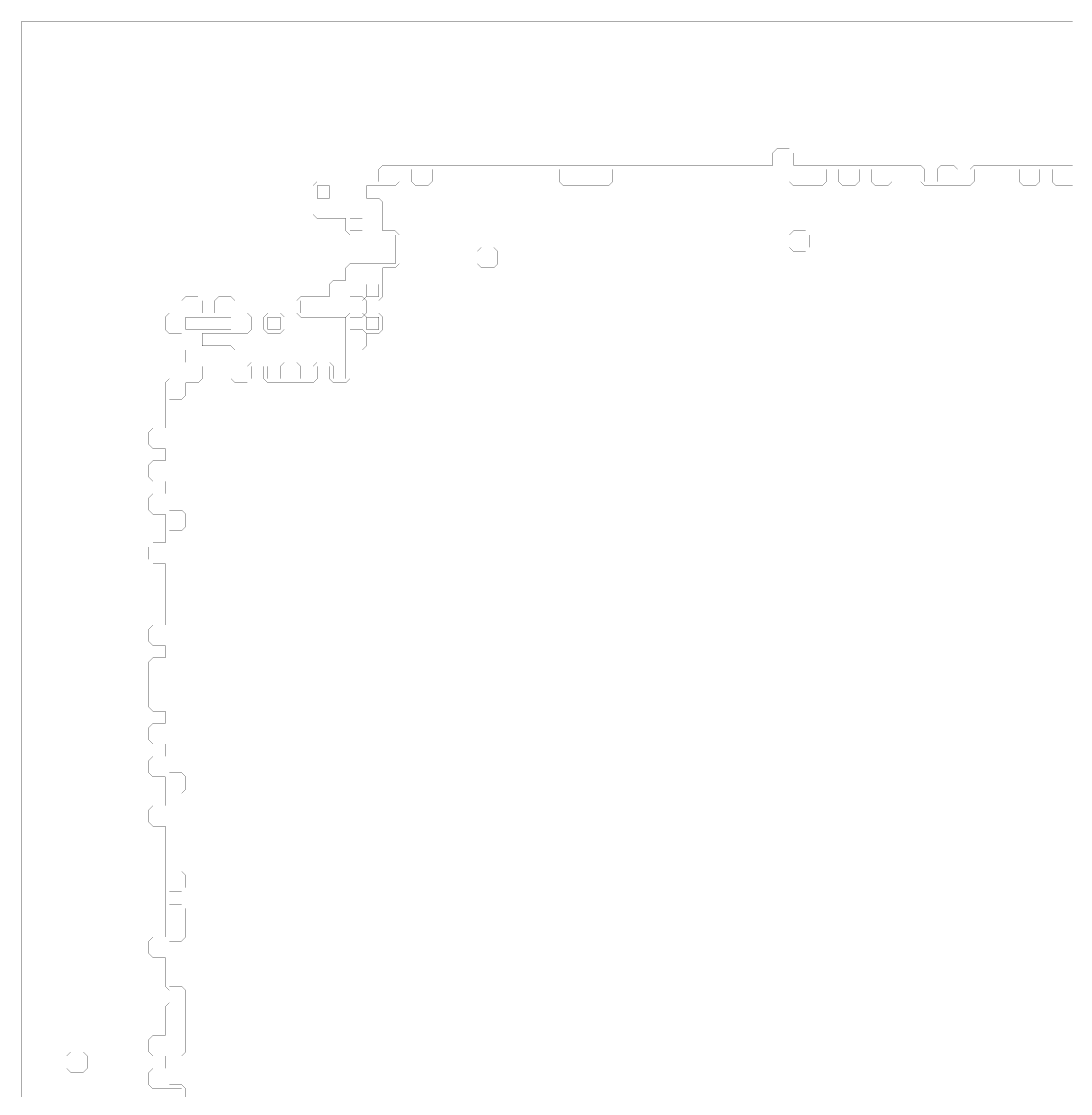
# Model space of a CAD drawing. Header units: metres. Extents: x 0 to 4990, y -4990 to 0.
# Drawn here: x 0 to 2495, y -2550 to 0 of the extents above; entities that cross this region are included whole.
import ezdxf

# ---------------------------------------------------------------- set-up
doc = ezdxf.new("R2010")
doc.units = ezdxf.units.M
doc.layers.add('conductor', color=1, linetype='Continuous')
doc.layers.add('substrate', color=5, linetype='Continuous')

msp = doc.modelspace()

# ---------------------------------------------------------------- linework, layer by layer
at = {"layer": 'conductor', "const_width": 0.5}
msp.add_lwpolyline([(2500, -390.625), (2490.234375, -390.625), (2480.46875, -390.625), (2470.703125, -390.625), (2460.9375, -390.625), (2451.171875, -380.859375), (2451.171875, -371.09375), (2451.171875, -361.328125), (2451.171875, -351.5625), (2441.40625, -351.5625), (2431.640625, -351.5625), (2421.875, -351.5625), (2421.875, -361.328125), (2421.875, -371.09375), (2421.875, -380.859375), (2412.109375, -390.625), (2402.34375, -390.625), (2392.578125, -390.625), (2382.8125, -390.625), (2373.046875, -380.859375), (2373.046875, -371.09375), (2373.046875, -361.328125), (2373.046875, -351.5625), (2363.28125, -351.5625), (2353.515625, -351.5625), (2343.75, -351.5625), (2333.984375, -351.5625), (2324.21875, -351.5625), (2314.453125, -351.5625), (2304.6875, -351.5625), (2294.921875, -351.5625), (2285.15625, -351.5625), (2275.390625, -351.5625), (2265.625, -351.5625), (2265.625, -361.328125), (2265.625, -371.09375), (2265.625, -380.859375), (2255.859375, -390.625), (2246.09375, -390.625), (2236.328125, -390.625), (2226.5625, -390.625), (2216.796875, -390.625), (2207.03125, -390.625), (2197.265625, -390.625), (2187.5, -390.625), (2177.734375, -390.625), (2167.96875, -390.625), (2158.203125, -390.625), (2148.4375, -390.625), (2138.671875, -380.859375), (2138.671875, -371.09375), (2138.671875, -361.328125), (2138.671875, -351.5625), (2128.90625, -351.5625), (2119.140625, -351.5625), (2109.375, -351.5625), (2099.609375, -351.5625), (2089.84375, -351.5625), (2080.078125, -351.5625), (2070.3125, -351.5625), (2070.3125, -361.328125), (2070.3125, -371.09375), (2070.3125, -380.859375), (2060.546875, -390.625), (2050.78125, -390.625), (2041.015625, -390.625), (2031.25, -390.625), (2021.484375, -380.859375), (2021.484375, -371.09375), (2021.484375, -361.328125), (2021.484375, -351.5625), (2011.71875, -351.5625), (2001.953125, -351.5625), (1992.1875, -351.5625), (1992.1875, -361.328125), (1992.1875, -371.09375), (1992.1875, -380.859375), (1982.421875, -390.625), (1972.65625, -390.625), (1962.890625, -390.625), (1953.125, -390.625), (1943.359375, -380.859375), (1943.359375, -371.09375), (1943.359375, -361.328125), (1943.359375, -351.5625), (1933.59375, -351.5625), (1923.828125, -351.5625), (1914.0625, -351.5625), (1914.0625, -361.328125), (1914.0625, -371.09375), (1914.0625, -380.859375), (1904.296875, -390.625), (1894.53125, -390.625), (1884.765625, -390.625), (1875, -390.625), (1865.234375, -390.625), (1855.46875, -390.625), (1845.703125, -390.625), (1835.9375, -390.625), (1826.171875, -380.859375), (1826.171875, -371.09375), (1826.171875, -361.328125), (1826.171875, -351.5625), (1816.40625, -351.5625), (1806.640625, -351.5625), (1796.875, -351.5625), (1787.109375, -351.5625), (1777.34375, -351.5625), (1767.578125, -351.5625), (1757.8125, -351.5625), (1748.046875, -351.5625), (1738.28125, -351.5625), (1728.515625, -351.5625), (1718.75, -351.5625), (1708.984375, -351.5625), (1699.21875, -351.5625), (1689.453125, -351.5625), (1679.6875, -351.5625), (1669.921875, -351.5625), (1660.15625, -351.5625), (1650.390625, -351.5625), (1640.625, -351.5625), (1630.859375, -351.5625), (1621.09375, -351.5625), (1611.328125, -351.5625), (1601.5625, -351.5625), (1591.796875, -351.5625), (1582.03125, -351.5625), (1572.265625, -351.5625), (1562.5, -351.5625), (1552.734375, -351.5625), (1542.96875, -351.5625), (1533.203125, -351.5625), (1523.4375, -351.5625), (1513.671875, -351.5625), (1503.90625, -351.5625), (1494.140625, -351.5625), (1484.375, -351.5625), (1474.609375, -351.5625), (1464.84375, -351.5625), (1455.078125, -351.5625), (1445.3125, -351.5625), (1435.546875, -351.5625), (1425.78125, -351.5625), (1416.015625, -351.5625), (1406.25, -351.5625), (1406.25, -361.328125), (1406.25, -371.09375), (1406.25, -380.859375), (1396.484375, -390.625), (1386.71875, -390.625), (1376.953125, -390.625), (1367.1875, -390.625), (1357.421875, -390.625), (1347.65625, -390.625), (1337.890625, -390.625), (1328.125, -390.625), (1318.359375, -390.625), (1308.59375, -390.625), (1298.828125, -390.625), (1289.0625, -390.625), (1279.296875, -380.859375), (1279.296875, -371.09375), (1279.296875, -361.328125), (1279.296875, -351.5625), (1269.53125, -351.5625), (1259.765625, -351.5625), (1250, -351.5625), (1240.234375, -351.5625), (1230.46875, -351.5625), (1220.703125, -351.5625), (1210.9375, -351.5625), (1201.171875, -351.5625), (1191.40625, -351.5625), (1181.640625, -351.5625), (1171.875, -351.5625), (1162.109375, -351.5625), (1152.34375, -351.5625), (1142.578125, -351.5625), (1132.8125, -351.5625), (1123.046875, -351.5625), (1113.28125, -351.5625), (1103.515625, -351.5625), (1093.75, -351.5625), (1083.984375, -351.5625), (1074.21875, -351.5625), (1064.453125, -351.5625), (1054.6875, -351.5625), (1044.921875, -351.5625), (1035.15625, -351.5625), (1025.390625, -351.5625), (1015.625, -351.5625), (1005.859375, -351.5625), (996.09375, -351.5625), (986.328125, -351.5625), (976.5625, -351.5625), (976.5625, -361.328125), (976.5625, -371.09375), (976.5625, -380.859375), (966.796875, -390.625), (957.03125, -390.625), (947.265625, -390.625), (937.5, -390.625), (927.734375, -380.859375), (927.734375, -371.09375), (927.734375, -361.328125), (927.734375, -351.5625), (917.96875, -351.5625), (908.203125, -351.5625), (898.4375, -351.5625), (898.4375, -361.328125), (898.4375, -371.09375), (898.4375, -380.859375), (888.671875, -390.625), (878.90625, -390.625), (869.140625, -390.625), (859.375, -390.625), (849.609375, -390.625), (839.84375, -390.625), (830.078125, -390.625), (820.3125, -390.625), (820.3125, -400.390625), (820.3125, -410.15625), (820.3125, -419.921875), (830.078125, -419.921875), (839.84375, -419.921875), (849.609375, -419.921875), (859.375, -429.6875), (859.375, -439.453125), (859.375, -449.21875), (859.375, -458.984375), (859.375, -468.75), (859.375, -478.515625), (859.375, -488.28125), (859.375, -498.046875), (869.140625, -498.046875), (878.90625, -498.046875), (888.671875, -498.046875), (898.4375, -507.8125), (898.4375, -517.578125), (898.4375, -527.34375), (898.4375, -537.109375), (898.4375, -546.875), (898.4375, -556.640625), (898.4375, -566.40625), (898.4375, -576.171875), (888.671875, -585.9375), (878.90625, -585.9375), (869.140625, -585.9375), (859.375, -585.9375), (859.375, -595.703125), (859.375, -605.46875), (859.375, -615.234375), (859.375, -625), (859.375, -634.765625), (859.375, -644.53125), (859.375, -654.296875), (849.609375, -664.0625), (839.84375, -664.0625), (830.078125, -664.0625), (820.3125, -664.0625), (810.546875, -654.296875), (810.546875, -644.53125), (810.546875, -634.765625), (810.546875, -625), (800.78125, -625), (791.015625, -625), (781.25, -625), (781.25, -634.765625), (781.25, -644.53125), (781.25, -654.296875), (791.015625, -654.296875), (800.78125, -654.296875), (810.546875, -654.296875), (820.3125, -664.0625), (820.3125, -673.828125), (820.3125, -683.59375), (820.3125, -693.359375), (810.546875, -703.125), (800.78125, -703.125), (791.015625, -703.125), (781.25, -703.125), (781.25, -712.890625), (781.25, -722.65625), (781.25, -732.421875), (791.015625, -732.421875), (800.78125, -732.421875), (810.546875, -732.421875), (820.3125, -742.1875), (820.3125, -751.953125), (820.3125, -761.71875), (820.3125, -771.484375), (810.546875, -781.25), (800.78125, -781.25), (791.015625, -781.25), (781.25, -781.25), (781.25, -791.015625), (781.25, -800.78125), (781.25, -810.546875), (781.25, -820.3125), (781.25, -830.078125), (781.25, -839.84375), (781.25, -849.609375), (771.484375, -859.375), (761.71875, -859.375), (751.953125, -859.375), (742.1875, -859.375), (732.421875, -849.609375), (732.421875, -839.84375), (732.421875, -830.078125), (732.421875, -820.3125), (722.65625, -820.3125), (712.890625, -820.3125), (703.125, -820.3125), (703.125, -830.078125), (703.125, -839.84375), (703.125, -849.609375), (693.359375, -859.375), (683.59375, -859.375), (673.828125, -859.375), (664.0625, -859.375), (654.296875, -859.375), (644.53125, -859.375), (634.765625, -859.375), (625, -859.375), (615.234375, -859.375), (605.46875, -859.375), (595.703125, -859.375), (585.9375, -859.375), (576.171875, -849.609375), (576.171875, -839.84375), (576.171875, -830.078125), (576.171875, -820.3125), (566.40625, -820.3125), (556.640625, -820.3125), (546.875, -820.3125), (546.875, -830.078125), (546.875, -839.84375), (546.875, -849.609375), (537.109375, -859.375), (527.34375, -859.375), (517.578125, -859.375), (507.8125, -859.375), (498.046875, -849.609375), (498.046875, -839.84375), (498.046875, -830.078125), (498.046875, -820.3125), (498.046875, -810.546875), (498.046875, -800.78125), (498.046875, -791.015625), (498.046875, -781.25), (488.28125, -781.25), (478.515625, -781.25), (468.75, -781.25), (458.984375, -781.25), (449.21875, -781.25), (439.453125, -781.25), (429.6875, -781.25), (419.921875, -781.25), (410.15625, -781.25), (400.390625, -781.25), (390.625, -781.25), (390.625, -791.015625), (390.625, -800.78125), (390.625, -810.546875), (400.390625, -810.546875), (410.15625, -810.546875), (419.921875, -810.546875), (429.6875, -820.3125), (429.6875, -830.078125), (429.6875, -839.84375), (429.6875, -849.609375), (419.921875, -859.375), (410.15625, -859.375), (400.390625, -859.375), (390.625, -859.375), (390.625, -869.140625), (390.625, -878.90625), (390.625, -888.671875), (380.859375, -898.4375), (371.09375, -898.4375), (361.328125, -898.4375), (351.5625, -898.4375), (351.5625, -908.203125), (351.5625, -917.96875), (351.5625, -927.734375), (351.5625, -937.5), (351.5625, -947.265625), (351.5625, -957.03125), (351.5625, -966.796875), (351.5625, -976.5625), (351.5625, -986.328125), (351.5625, -996.09375), (351.5625, -1005.859375), (351.5625, -1015.625), (351.5625, -1025.390625), (351.5625, -1035.15625), (351.5625, -1044.921875), (351.5625, -1054.6875), (351.5625, -1064.453125), (351.5625, -1074.21875), (351.5625, -1083.984375), (351.5625, -1093.75), (351.5625, -1103.515625), (351.5625, -1113.28125), (351.5625, -1123.046875), (351.5625, -1132.8125), (351.5625, -1142.578125), (351.5625, -1152.34375), (351.5625, -1162.109375), (361.328125, -1162.109375), (371.09375, -1162.109375), (380.859375, -1162.109375), (390.625, -1171.875), (390.625, -1181.640625), (390.625, -1191.40625), (390.625, -1201.171875), (380.859375, -1210.9375), (371.09375, -1210.9375), (361.328125, -1210.9375), (351.5625, -1210.9375), (351.5625, -1220.703125), (351.5625, -1230.46875), (351.5625, -1240.234375), (351.5625, -1250), (351.5625, -1259.765625), (351.5625, -1269.53125), (351.5625, -1279.296875), (351.5625, -1289.0625), (351.5625, -1298.828125), (351.5625, -1308.59375), (351.5625, -1318.359375), (351.5625, -1328.125), (351.5625, -1337.890625), (351.5625, -1347.65625), (351.5625, -1357.421875), (351.5625, -1367.1875), (351.5625, -1376.953125), (351.5625, -1386.71875), (351.5625, -1396.484375), (351.5625, -1406.25), (351.5625, -1416.015625), (351.5625, -1425.78125), (351.5625, -1435.546875), (351.5625, -1445.3125), (351.5625, -1455.078125), (351.5625, -1464.84375), (351.5625, -1474.609375), (351.5625, -1484.375), (351.5625, -1494.140625), (351.5625, -1503.90625), (351.5625, -1513.671875), (351.5625, -1523.4375), (351.5625, -1533.203125), (351.5625, -1542.96875), (351.5625, -1552.734375), (351.5625, -1562.5), (351.5625, -1572.265625), (351.5625, -1582.03125), (351.5625, -1591.796875), (351.5625, -1601.5625), (351.5625, -1611.328125), (351.5625, -1621.09375), (351.5625, -1630.859375), (351.5625, -1640.625), (351.5625, -1650.390625), (351.5625, -1660.15625), (351.5625, -1669.921875), (351.5625, -1679.6875), (351.5625, -1689.453125), (351.5625, -1699.21875), (351.5625, -1708.984375), (351.5625, -1718.75), (351.5625, -1728.515625), (351.5625, -1738.28125), (351.5625, -1748.046875), (351.5625, -1757.8125), (351.5625, -1767.578125), (351.5625, -1777.34375), (351.5625, -1787.109375), (361.328125, -1787.109375), (371.09375, -1787.109375), (380.859375, -1787.109375), (390.625, -1796.875), (390.625, -1806.640625), (390.625, -1816.40625), (390.625, -1826.171875), (380.859375, -1835.9375), (371.09375, -1835.9375), (361.328125, -1835.9375), (351.5625, -1835.9375), (351.5625, -1845.703125), (351.5625, -1855.46875), (351.5625, -1865.234375), (351.5625, -1875), (351.5625, -1884.765625), (351.5625, -1894.53125), (351.5625, -1904.296875), (351.5625, -1914.0625), (351.5625, -1923.828125), (351.5625, -1933.59375), (351.5625, -1943.359375), (351.5625, -1953.125), (351.5625, -1962.890625), (351.5625, -1972.65625), (351.5625, -1982.421875), (351.5625, -1992.1875), (351.5625, -2001.953125), (351.5625, -2011.71875), (351.5625, -2021.484375), (361.328125, -2021.484375), (371.09375, -2021.484375), (380.859375, -2021.484375), (390.625, -2031.25), (390.625, -2041.015625), (390.625, -2050.78125), (390.625, -2060.546875), (380.859375, -2070.3125), (371.09375, -2070.3125), (361.328125, -2070.3125), (351.5625, -2070.3125), (351.5625, -2080.078125), (351.5625, -2089.84375), (351.5625, -2099.609375), (361.328125, -2099.609375), (371.09375, -2099.609375), (380.859375, -2099.609375), (390.625, -2109.375), (390.625, -2119.140625), (390.625, -2128.90625), (390.625, -2138.671875), (390.625, -2148.4375), (390.625, -2158.203125), (390.625, -2167.96875), (390.625, -2177.734375), (380.859375, -2187.5), (371.09375, -2187.5), (361.328125, -2187.5), (351.5625, -2187.5), (351.5625, -2197.265625), (351.5625, -2207.03125), (351.5625, -2216.796875), (351.5625, -2226.5625), (351.5625, -2236.328125), (351.5625, -2246.09375), (351.5625, -2255.859375), (351.5625, -2265.625), (351.5625, -2275.390625), (351.5625, -2285.15625), (351.5625, -2294.921875), (361.328125, -2294.921875), (371.09375, -2294.921875), (380.859375, -2294.921875), (390.625, -2304.6875), (390.625, -2314.453125), (390.625, -2324.21875), (390.625, -2333.984375), (390.625, -2343.75), (390.625, -2353.515625), (390.625, -2363.28125), (390.625, -2373.046875), (390.625, -2382.8125), (390.625, -2392.578125), (390.625, -2402.34375), (390.625, -2412.109375), (390.625, -2421.875), (390.625, -2431.640625), (390.625, -2441.40625), (390.625, -2451.171875), (380.859375, -2460.9375), (371.09375, -2460.9375), (361.328125, -2460.9375), (351.5625, -2460.9375), (351.5625, -2470.703125), (351.5625, -2480.46875), (351.5625, -2490.234375), (351.5625, -2500), (351.5625, -2509.765625), (351.5625, -2519.53125), (351.5625, -2529.296875), (361.328125, -2529.296875), (371.09375, -2529.296875), (380.859375, -2529.296875), (390.625, -2539.0625), (390.625, -2548.828125), (390.625, -2558.59375)], dxfattribs=at)
for points in [[(703.125, -390.625), (703.125, -400.390625), (703.125, -410.15625), (703.125, -419.921875), (712.890625, -419.921875), (722.65625, -419.921875), (732.421875, -419.921875), (732.421875, -410.15625), (732.421875, -400.390625), (732.421875, -390.625), (722.65625, -390.625), (712.890625, -390.625)], [(781.25, -468.75), (781.25, -478.515625), (781.25, -488.28125), (781.25, -498.046875), (791.015625, -498.046875), (800.78125, -498.046875), (810.546875, -498.046875), (810.546875, -488.28125), (810.546875, -478.515625), (810.546875, -468.75), (800.78125, -468.75), (791.015625, -468.75)], [(1826.171875, -507.8125), (1835.9375, -498.046875), (1845.703125, -498.046875), (1855.46875, -498.046875), (1865.234375, -498.046875), (1875, -507.8125), (1875, -517.578125), (1875, -527.34375), (1875, -537.109375), (1865.234375, -546.875), (1855.46875, -546.875), (1845.703125, -546.875), (1835.9375, -546.875), (1826.171875, -537.109375), (1826.171875, -527.34375), (1826.171875, -517.578125)], [(1083.984375, -546.875), (1093.75, -537.109375), (1103.515625, -537.109375), (1113.28125, -537.109375), (1123.046875, -537.109375), (1132.8125, -546.875), (1132.8125, -556.640625), (1132.8125, -566.40625), (1132.8125, -576.171875), (1123.046875, -585.9375), (1113.28125, -585.9375), (1103.515625, -585.9375), (1093.75, -585.9375), (1083.984375, -576.171875), (1083.984375, -566.40625), (1083.984375, -556.640625)], [(664.0625, -664.0625), (664.0625, -673.828125), (664.0625, -683.59375), (664.0625, -693.359375), (673.828125, -693.359375), (683.59375, -693.359375), (693.359375, -693.359375), (693.359375, -683.59375), (693.359375, -673.828125), (693.359375, -664.0625), (683.59375, -664.0625), (673.828125, -664.0625)], [(390.625, -703.125), (390.625, -712.890625), (390.625, -722.65625), (390.625, -732.421875), (400.390625, -732.421875), (410.15625, -732.421875), (419.921875, -732.421875), (429.6875, -732.421875), (439.453125, -732.421875), (449.21875, -732.421875), (458.984375, -732.421875), (468.75, -732.421875), (478.515625, -732.421875), (488.28125, -732.421875), (498.046875, -732.421875), (498.046875, -722.65625), (498.046875, -712.890625), (498.046875, -703.125), (488.28125, -703.125), (478.515625, -703.125), (468.75, -703.125), (458.984375, -703.125), (449.21875, -703.125), (439.453125, -703.125), (429.6875, -703.125), (419.921875, -703.125), (410.15625, -703.125), (400.390625, -703.125)], [(585.9375, -703.125), (585.9375, -712.890625), (585.9375, -722.65625), (585.9375, -732.421875), (595.703125, -732.421875), (605.46875, -732.421875), (615.234375, -732.421875), (615.234375, -722.65625), (615.234375, -712.890625), (615.234375, -703.125), (605.46875, -703.125), (595.703125, -703.125)], [(810.546875, -703.125), (820.3125, -693.359375), (830.078125, -693.359375), (839.84375, -693.359375), (849.609375, -693.359375), (859.375, -703.125), (859.375, -712.890625), (859.375, -722.65625), (859.375, -732.421875), (849.609375, -742.1875), (839.84375, -742.1875), (830.078125, -742.1875), (820.3125, -742.1875), (810.546875, -732.421875), (810.546875, -722.65625), (810.546875, -712.890625)]]:
    msp.add_lwpolyline(points, close=True, dxfattribs=at)
at = {"layer": 'substrate', "const_width": 0.5}
for points in [[(2500, 0), (2490.234375, 0), (2480.46875, 0), (2470.703125, 0), (2460.9375, 0), (2451.171875, 0), (2441.40625, 0), (2431.640625, 0), (2421.875, 0), (2412.109375, 0), (2402.34375, 0), (2392.578125, 0), (2382.8125, 0), (2373.046875, 0), (2363.28125, 0), (2353.515625, 0), (2343.75, 0), (2333.984375, 0), (2324.21875, 0), (2314.453125, 0), (2304.6875, 0), (2294.921875, 0), (2285.15625, 0), (2275.390625, 0), (2265.625, 0), (2255.859375, 0), (2246.09375, 0), (2236.328125, 0), (2226.5625, 0), (2216.796875, 0), (2207.03125, 0), (2197.265625, 0), (2187.5, 0), (2177.734375, 0), (2167.96875, 0), (2158.203125, 0), (2148.4375, 0), (2138.671875, 0), (2128.90625, 0), (2119.140625, 0), (2109.375, 0), (2099.609375, 0), (2089.84375, 0), (2080.078125, 0), (2070.3125, 0), (2060.546875, 0), (2050.78125, 0), (2041.015625, 0), (2031.25, 0), (2021.484375, 0), (2011.71875, 0), (2001.953125, 0), (1992.1875, 0), (1982.421875, 0), (1972.65625, 0), (1962.890625, 0), (1953.125, 0), (1943.359375, 0), (1933.59375, 0), (1923.828125, 0), (1914.0625, 0), (1904.296875, 0), (1894.53125, 0), (1884.765625, 0), (1875, 0), (1865.234375, 0), (1855.46875, 0), (1845.703125, 0), (1835.9375, 0), (1826.171875, 0), (1816.40625, 0), (1806.640625, 0), (1796.875, 0), (1787.109375, 0), (1777.34375, 0), (1767.578125, 0), (1757.8125, 0), (1748.046875, 0), (1738.28125, 0), (1728.515625, 0), (1718.75, 0), (1708.984375, 0), (1699.21875, 0), (1689.453125, 0), (1679.6875, 0), (1669.921875, 0), (1660.15625, 0), (1650.390625, 0), (1640.625, 0), (1630.859375, 0), (1621.09375, 0), (1611.328125, 0), (1601.5625, 0), (1591.796875, 0), (1582.03125, 0), (1572.265625, 0), (1562.5, 0), (1552.734375, 0), (1542.96875, 0), (1533.203125, 0), (1523.4375, 0), (1513.671875, 0), (1503.90625, 0), (1494.140625, 0), (1484.375, 0), (1474.609375, 0), (1464.84375, 0), (1455.078125, 0), (1445.3125, 0), (1435.546875, 0), (1425.78125, 0), (1416.015625, 0), (1406.25, 0), (1396.484375, 0), (1386.71875, 0), (1376.953125, 0), (1367.1875, 0), (1357.421875, 0), (1347.65625, 0), (1337.890625, 0), (1328.125, 0), (1318.359375, 0), (1308.59375, 0), (1298.828125, 0), (1289.0625, 0), (1279.296875, 0), (1269.53125, 0), (1259.765625, 0), (1250, 0), (1240.234375, 0), (1230.46875, 0), (1220.703125, 0), (1210.9375, 0), (1201.171875, 0), (1191.40625, 0), (1181.640625, 0), (1171.875, 0), (1162.109375, 0), (1152.34375, 0), (1142.578125, 0), (1132.8125, 0), (1123.046875, 0), (1113.28125, 0), (1103.515625, 0), (1093.75, 0), (1083.984375, 0), (1074.21875, 0), (1064.453125, 0), (1054.6875, 0), (1044.921875, 0), (1035.15625, 0), (1025.390625, 0), (1015.625, 0), (1005.859375, 0), (996.09375, 0), (986.328125, 0), (976.5625, 0), (966.796875, 0), (957.03125, 0), (947.265625, 0), (937.5, 0), (927.734375, 0), (917.96875, 0), (908.203125, 0), (898.4375, 0), (888.671875, 0), (878.90625, 0), (869.140625, 0), (859.375, 0), (849.609375, 0), (839.84375, 0), (830.078125, 0), (820.3125, 0), (810.546875, 0), (800.78125, 0), (791.015625, 0), (781.25, 0), (771.484375, 0), (761.71875, 0), (751.953125, 0), (742.1875, 0), (732.421875, 0), (722.65625, 0), (712.890625, 0), (703.125, 0), (693.359375, 0), (683.59375, 0), (673.828125, 0), (664.0625, 0), (654.296875, 0), (644.53125, 0), (634.765625, 0), (625, 0), (615.234375, 0), (605.46875, 0), (595.703125, 0), (585.9375, 0), (576.171875, 0), (566.40625, 0), (556.640625, 0), (546.875, 0), (537.109375, 0), (527.34375, 0), (517.578125, 0), (507.8125, 0), (498.046875, 0), (488.28125, 0), (478.515625, 0), (468.75, 0), (458.984375, 0), (449.21875, 0), (439.453125, 0), (429.6875, 0), (419.921875, 0), (410.15625, 0), (400.390625, 0), (390.625, 0), (380.859375, 0), (371.09375, 0), (361.328125, 0), (351.5625, 0), (341.796875, 0), (332.03125, 0), (322.265625, 0), (312.5, 0), (302.734375, 0), (292.96875, 0), (283.203125, 0), (273.4375, 0), (263.671875, 0), (253.90625, 0), (244.140625, 0), (234.375, 0), (224.609375, 0), (214.84375, 0), (205.078125, 0), (195.3125, 0), (185.546875, 0), (175.78125, 0), (166.015625, 0), (156.25, 0), (146.484375, 0), (136.71875, 0), (126.953125, 0), (117.1875, 0), (107.421875, 0), (97.65625, 0), (87.890625, 0), (78.125, 0), (68.359375, 0), (58.59375, 0), (48.828125, 0), (39.0625, 0), (29.296875, 0), (19.53125, 0), (9.765625, 0), (0, 0), (0, -9.765625), (0, -19.53125), (0, -29.296875), (0, -39.0625), (0, -48.828125), (0, -58.59375), (0, -68.359375), (0, -78.125), (0, -87.890625), (0, -97.65625), (0, -107.421875), (0, -117.1875), (0, -126.953125), (0, -136.71875), (0, -146.484375), (0, -156.25), (0, -166.015625), (0, -175.78125), (0, -185.546875), (0, -195.3125), (0, -205.078125), (0, -214.84375), (0, -224.609375), (0, -234.375), (0, -244.140625), (0, -253.90625), (0, -263.671875), (0, -273.4375), (0, -283.203125), (0, -292.96875), (0, -302.734375), (0, -312.5), (0, -322.265625), (0, -332.03125), (0, -341.796875), (0, -351.5625), (0, -361.328125), (0, -371.09375), (0, -380.859375), (0, -390.625), (0, -400.390625), (0, -410.15625), (0, -419.921875), (0, -429.6875), (0, -439.453125), (0, -449.21875), (0, -458.984375), (0, -468.75), (0, -478.515625), (0, -488.28125), (0, -498.046875), (0, -507.8125), (0, -517.578125), (0, -527.34375), (0, -537.109375), (0, -546.875), (0, -556.640625), (0, -566.40625), (0, -576.171875), (0, -585.9375), (0, -595.703125), (0, -605.46875), (0, -615.234375), (0, -625), (0, -634.765625), (0, -644.53125), (0, -654.296875), (0, -664.0625), (0, -673.828125), (0, -683.59375), (0, -693.359375), (0, -703.125), (0, -712.890625), (0, -722.65625), (0, -732.421875), (0, -742.1875), (0, -751.953125), (0, -761.71875), (0, -771.484375), (0, -781.25), (0, -791.015625), (0, -800.78125), (0, -810.546875), (0, -820.3125), (0, -830.078125), (0, -839.84375), (0, -849.609375), (0, -859.375), (0, -869.140625), (0, -878.90625), (0, -888.671875), (0, -898.4375), (0, -908.203125), (0, -917.96875), (0, -927.734375), (0, -937.5), (0, -947.265625), (0, -957.03125), (0, -966.796875), (0, -976.5625), (0, -986.328125), (0, -996.09375), (0, -1005.859375), (0, -1015.625), (0, -1025.390625), (0, -1035.15625), (0, -1044.921875), (0, -1054.6875), (0, -1064.453125), (0, -1074.21875), (0, -1083.984375), (0, -1093.75), (0, -1103.515625), (0, -1113.28125), (0, -1123.046875), (0, -1132.8125), (0, -1142.578125), (0, -1152.34375), (0, -1162.109375), (0, -1171.875), (0, -1181.640625), (0, -1191.40625), (0, -1201.171875), (0, -1210.9375), (0, -1220.703125), (0, -1230.46875), (0, -1240.234375), (0, -1250), (0, -1259.765625), (0, -1269.53125), (0, -1279.296875), (0, -1289.0625), (0, -1298.828125), (0, -1308.59375), (0, -1318.359375), (0, -1328.125), (0, -1337.890625), (0, -1347.65625), (0, -1357.421875), (0, -1367.1875), (0, -1376.953125), (0, -1386.71875), (0, -1396.484375), (0, -1406.25), (0, -1416.015625), (0, -1425.78125), (0, -1435.546875), (0, -1445.3125), (0, -1455.078125), (0, -1464.84375), (0, -1474.609375), (0, -1484.375), (0, -1494.140625), (0, -1503.90625), (0, -1513.671875), (0, -1523.4375), (0, -1533.203125), (0, -1542.96875), (0, -1552.734375), (0, -1562.5), (0, -1572.265625), (0, -1582.03125), (0, -1591.796875), (0, -1601.5625), (0, -1611.328125), (0, -1621.09375), (0, -1630.859375), (0, -1640.625), (0, -1650.390625), (0, -1660.15625), (0, -1669.921875), (0, -1679.6875), (0, -1689.453125), (0, -1699.21875), (0, -1708.984375), (0, -1718.75), (0, -1728.515625), (0, -1738.28125), (0, -1748.046875), (0, -1757.8125), (0, -1767.578125), (0, -1777.34375), (0, -1787.109375), (0, -1796.875), (0, -1806.640625), (0, -1816.40625), (0, -1826.171875), (0, -1835.9375), (0, -1845.703125), (0, -1855.46875), (0, -1865.234375), (0, -1875), (0, -1884.765625), (0, -1894.53125), (0, -1904.296875), (0, -1914.0625), (0, -1923.828125), (0, -1933.59375), (0, -1943.359375), (0, -1953.125), (0, -1962.890625), (0, -1972.65625), (0, -1982.421875), (0, -1992.1875), (0, -2001.953125), (0, -2011.71875), (0, -2021.484375), (0, -2031.25), (0, -2041.015625), (0, -2050.78125), (0, -2060.546875), (0, -2070.3125), (0, -2080.078125), (0, -2089.84375), (0, -2099.609375), (0, -2109.375), (0, -2119.140625), (0, -2128.90625), (0, -2138.671875), (0, -2148.4375), (0, -2158.203125), (0, -2167.96875), (0, -2177.734375), (0, -2187.5), (0, -2197.265625), (0, -2207.03125), (0, -2216.796875), (0, -2226.5625), (0, -2236.328125), (0, -2246.09375), (0, -2255.859375), (0, -2265.625), (0, -2275.390625), (0, -2285.15625), (0, -2294.921875), (0, -2304.6875), (0, -2314.453125), (0, -2324.21875), (0, -2333.984375), (0, -2343.75), (0, -2353.515625), (0, -2363.28125), (0, -2373.046875), (0, -2382.8125), (0, -2392.578125), (0, -2402.34375), (0, -2412.109375), (0, -2421.875), (0, -2431.640625), (0, -2441.40625), (0, -2451.171875), (0, -2460.9375), (0, -2470.703125), (0, -2480.46875), (0, -2490.234375), (0, -2500), (0, -2509.765625), (0, -2519.53125), (0, -2529.296875), (0, -2539.0625), (0, -2548.828125), (0, -2558.59375)], [(380.859375, -2558.59375), (380.859375, -2548.828125), (380.859375, -2539.0625), (371.09375, -2539.0625), (361.328125, -2539.0625), (351.5625, -2539.0625), (341.796875, -2539.0625), (332.03125, -2539.0625), (322.265625, -2539.0625), (312.5, -2539.0625), (302.734375, -2529.296875), (302.734375, -2519.53125), (302.734375, -2509.765625), (302.734375, -2500), (312.5, -2490.234375), (322.265625, -2490.234375), (332.03125, -2490.234375), (341.796875, -2490.234375), (341.796875, -2480.46875), (341.796875, -2470.703125), (341.796875, -2460.9375), (332.03125, -2460.9375), (322.265625, -2460.9375), (312.5, -2460.9375), (302.734375, -2451.171875), (302.734375, -2441.40625), (302.734375, -2431.640625), (302.734375, -2421.875), (312.5, -2412.109375), (322.265625, -2412.109375), (332.03125, -2412.109375), (341.796875, -2412.109375), (341.796875, -2402.34375), (341.796875, -2392.578125), (341.796875, -2382.8125), (341.796875, -2373.046875), (341.796875, -2363.28125), (341.796875, -2353.515625), (341.796875, -2343.75), (351.5625, -2333.984375), (361.328125, -2333.984375), (371.09375, -2333.984375), (380.859375, -2333.984375), (380.859375, -2324.21875), (380.859375, -2314.453125), (380.859375, -2304.6875), (371.09375, -2304.6875), (361.328125, -2304.6875), (351.5625, -2304.6875), (341.796875, -2294.921875), (341.796875, -2285.15625), (341.796875, -2275.390625), (341.796875, -2265.625), (341.796875, -2255.859375), (341.796875, -2246.09375), (341.796875, -2236.328125), (341.796875, -2226.5625), (332.03125, -2226.5625), (322.265625, -2226.5625), (312.5, -2226.5625), (302.734375, -2216.796875), (302.734375, -2207.03125), (302.734375, -2197.265625), (302.734375, -2187.5), (312.5, -2177.734375), (322.265625, -2177.734375), (332.03125, -2177.734375), (341.796875, -2177.734375), (341.796875, -2167.96875), (341.796875, -2158.203125), (341.796875, -2148.4375), (341.796875, -2138.671875), (341.796875, -2128.90625), (341.796875, -2119.140625), (341.796875, -2109.375), (341.796875, -2099.609375), (341.796875, -2089.84375), (341.796875, -2080.078125), (341.796875, -2070.3125), (341.796875, -2060.546875), (341.796875, -2050.78125), (341.796875, -2041.015625), (341.796875, -2031.25), (341.796875, -2021.484375), (341.796875, -2011.71875), (341.796875, -2001.953125), (341.796875, -1992.1875), (341.796875, -1982.421875), (341.796875, -1972.65625), (341.796875, -1962.890625), (341.796875, -1953.125), (341.796875, -1943.359375), (341.796875, -1933.59375), (341.796875, -1923.828125), (341.796875, -1914.0625), (332.03125, -1914.0625), (322.265625, -1914.0625), (312.5, -1914.0625), (302.734375, -1904.296875), (302.734375, -1894.53125), (302.734375, -1884.765625), (302.734375, -1875), (312.5, -1865.234375), (322.265625, -1865.234375), (332.03125, -1865.234375), (341.796875, -1865.234375), (341.796875, -1855.46875), (341.796875, -1845.703125), (341.796875, -1835.9375), (341.796875, -1826.171875), (341.796875, -1816.40625), (341.796875, -1806.640625), (341.796875, -1796.875), (332.03125, -1796.875), (322.265625, -1796.875), (312.5, -1796.875), (302.734375, -1787.109375), (302.734375, -1777.34375), (302.734375, -1767.578125), (302.734375, -1757.8125), (312.5, -1748.046875), (322.265625, -1748.046875), (332.03125, -1748.046875), (341.796875, -1748.046875), (341.796875, -1738.28125), (341.796875, -1728.515625), (341.796875, -1718.75), (332.03125, -1718.75), (322.265625, -1718.75), (312.5, -1718.75), (302.734375, -1708.984375), (302.734375, -1699.21875), (302.734375, -1689.453125), (302.734375, -1679.6875), (312.5, -1669.921875), (322.265625, -1669.921875), (332.03125, -1669.921875), (341.796875, -1669.921875), (341.796875, -1660.15625), (341.796875, -1650.390625), (341.796875, -1640.625), (332.03125, -1640.625), (322.265625, -1640.625), (312.5, -1640.625), (302.734375, -1630.859375), (302.734375, -1621.09375), (302.734375, -1611.328125), (302.734375, -1601.5625), (302.734375, -1591.796875), (302.734375, -1582.03125), (302.734375, -1572.265625), (302.734375, -1562.5), (302.734375, -1552.734375), (302.734375, -1542.96875), (302.734375, -1533.203125), (302.734375, -1523.4375), (312.5, -1513.671875), (322.265625, -1513.671875), (332.03125, -1513.671875), (341.796875, -1513.671875), (341.796875, -1503.90625), (341.796875, -1494.140625), (341.796875, -1484.375), (332.03125, -1484.375), (322.265625, -1484.375), (312.5, -1484.375), (302.734375, -1474.609375), (302.734375, -1464.84375), (302.734375, -1455.078125), (302.734375, -1445.3125), (312.5, -1435.546875), (322.265625, -1435.546875), (332.03125, -1435.546875), (341.796875, -1435.546875), (341.796875, -1425.78125), (341.796875, -1416.015625), (341.796875, -1406.25), (341.796875, -1396.484375), (341.796875, -1386.71875), (341.796875, -1376.953125), (341.796875, -1367.1875), (341.796875, -1357.421875), (341.796875, -1347.65625), (341.796875, -1337.890625), (341.796875, -1328.125), (341.796875, -1318.359375), (341.796875, -1308.59375), (341.796875, -1298.828125), (341.796875, -1289.0625), (332.03125, -1289.0625), (322.265625, -1289.0625), (312.5, -1289.0625), (302.734375, -1279.296875), (302.734375, -1269.53125), (302.734375, -1259.765625), (302.734375, -1250), (312.5, -1240.234375), (322.265625, -1240.234375), (332.03125, -1240.234375), (341.796875, -1240.234375), (341.796875, -1230.46875), (341.796875, -1220.703125), (341.796875, -1210.9375), (341.796875, -1201.171875), (341.796875, -1191.40625), (341.796875, -1181.640625), (341.796875, -1171.875), (332.03125, -1171.875), (322.265625, -1171.875), (312.5, -1171.875), (302.734375, -1162.109375), (302.734375, -1152.34375), (302.734375, -1142.578125), (302.734375, -1132.8125), (312.5, -1123.046875), (322.265625, -1123.046875), (332.03125, -1123.046875), (341.796875, -1123.046875), (341.796875, -1113.28125), (341.796875, -1103.515625), (341.796875, -1093.75), (332.03125, -1093.75), (322.265625, -1093.75), (312.5, -1093.75), (302.734375, -1083.984375), (302.734375, -1074.21875), (302.734375, -1064.453125), (302.734375, -1054.6875), (312.5, -1044.921875), (322.265625, -1044.921875), (332.03125, -1044.921875), (341.796875, -1044.921875), (341.796875, -1035.15625), (341.796875, -1025.390625), (341.796875, -1015.625), (332.03125, -1015.625), (322.265625, -1015.625), (312.5, -1015.625), (302.734375, -1005.859375), (302.734375, -996.09375), (302.734375, -986.328125), (302.734375, -976.5625), (312.5, -966.796875), (322.265625, -966.796875), (332.03125, -966.796875), (341.796875, -966.796875), (341.796875, -957.03125), (341.796875, -947.265625), (341.796875, -937.5), (341.796875, -927.734375), (341.796875, -917.96875), (341.796875, -908.203125), (341.796875, -898.4375), (341.796875, -888.671875), (341.796875, -878.90625), (341.796875, -869.140625), (341.796875, -859.375), (351.5625, -849.609375), (361.328125, -849.609375), (371.09375, -849.609375), (380.859375, -849.609375), (380.859375, -839.84375), (380.859375, -830.078125), (380.859375, -820.3125), (380.859375, -810.546875), (380.859375, -800.78125), (380.859375, -791.015625), (380.859375, -781.25), (380.859375, -771.484375), (380.859375, -761.71875), (380.859375, -751.953125), (380.859375, -742.1875), (371.09375, -742.1875), (361.328125, -742.1875), (351.5625, -742.1875), (341.796875, -732.421875), (341.796875, -722.65625), (341.796875, -712.890625), (341.796875, -703.125), (351.5625, -693.359375), (361.328125, -693.359375), (371.09375, -693.359375), (380.859375, -693.359375), (380.859375, -683.59375), (380.859375, -673.828125), (380.859375, -664.0625), (390.625, -654.296875), (400.390625, -654.296875), (410.15625, -654.296875), (419.921875, -654.296875), (429.6875, -664.0625), (429.6875, -673.828125), (429.6875, -683.59375), (429.6875, -693.359375), (439.453125, -693.359375), (449.21875, -693.359375), (458.984375, -693.359375), (458.984375, -683.59375), (458.984375, -673.828125), (458.984375, -664.0625), (468.75, -654.296875), (478.515625, -654.296875), (488.28125, -654.296875), (498.046875, -654.296875), (507.8125, -664.0625), (507.8125, -673.828125), (507.8125, -683.59375), (507.8125, -693.359375), (517.578125, -693.359375), (527.34375, -693.359375), (537.109375, -693.359375), (546.875, -703.125), (546.875, -712.890625), (546.875, -722.65625), (546.875, -732.421875), (537.109375, -742.1875), (527.34375, -742.1875), (517.578125, -742.1875), (507.8125, -742.1875), (498.046875, -742.1875), (488.28125, -742.1875), (478.515625, -742.1875), (468.75, -742.1875), (458.984375, -742.1875), (449.21875, -742.1875), (439.453125, -742.1875), (429.6875, -742.1875), (429.6875, -751.953125), (429.6875, -761.71875), (429.6875, -771.484375), (439.453125, -771.484375), (449.21875, -771.484375), (458.984375, -771.484375), (468.75, -771.484375), (478.515625, -771.484375), (488.28125, -771.484375), (498.046875, -771.484375), (507.8125, -781.25), (507.8125, -791.015625), (507.8125, -800.78125), (507.8125, -810.546875), (507.8125, -820.3125), (507.8125, -830.078125), (507.8125, -839.84375), (507.8125, -849.609375), (517.578125, -849.609375), (527.34375, -849.609375), (537.109375, -849.609375), (537.109375, -839.84375), (537.109375, -830.078125), (537.109375, -820.3125), (546.875, -810.546875), (556.640625, -810.546875), (566.40625, -810.546875), (576.171875, -810.546875), (585.9375, -820.3125), (585.9375, -830.078125), (585.9375, -839.84375), (585.9375, -849.609375), (595.703125, -849.609375), (605.46875, -849.609375), (615.234375, -849.609375), (615.234375, -839.84375), (615.234375, -830.078125), (615.234375, -820.3125), (625, -810.546875), (634.765625, -810.546875), (644.53125, -810.546875), (654.296875, -810.546875), (664.0625, -820.3125), (664.0625, -830.078125), (664.0625, -839.84375), (664.0625, -849.609375), (673.828125, -849.609375), (683.59375, -849.609375), (693.359375, -849.609375), (693.359375, -839.84375), (693.359375, -830.078125), (693.359375, -820.3125), (703.125, -810.546875), (712.890625, -810.546875), (722.65625, -810.546875), (732.421875, -810.546875), (742.1875, -820.3125), (742.1875, -830.078125), (742.1875, -839.84375), (742.1875, -849.609375), (751.953125, -849.609375), (761.71875, -849.609375), (771.484375, -849.609375), (771.484375, -839.84375), (771.484375, -830.078125), (771.484375, -820.3125), (771.484375, -810.546875), (771.484375, -800.78125), (771.484375, -791.015625), (771.484375, -781.25), (771.484375, -771.484375), (771.484375, -761.71875), (771.484375, -751.953125), (771.484375, -742.1875), (771.484375, -732.421875), (771.484375, -722.65625), (771.484375, -712.890625), (771.484375, -703.125), (781.25, -693.359375), (791.015625, -693.359375), (800.78125, -693.359375), (810.546875, -693.359375), (820.3125, -703.125), (820.3125, -712.890625), (820.3125, -722.65625), (820.3125, -732.421875), (830.078125, -732.421875), (839.84375, -732.421875), (849.609375, -732.421875), (849.609375, -722.65625), (849.609375, -712.890625), (849.609375, -703.125), (839.84375, -703.125), (830.078125, -703.125), (820.3125, -703.125), (810.546875, -693.359375), (810.546875, -683.59375), (810.546875, -673.828125), (810.546875, -664.0625), (820.3125, -654.296875), (830.078125, -654.296875), (839.84375, -654.296875), (849.609375, -654.296875), (849.609375, -644.53125), (849.609375, -634.765625), (849.609375, -625), (839.84375, -625), (830.078125, -625), (820.3125, -625), (820.3125, -634.765625), (820.3125, -644.53125), (820.3125, -654.296875), (810.546875, -664.0625), (800.78125, -664.0625), (791.015625, -664.0625), (781.25, -664.0625), (781.25, -673.828125), (781.25, -683.59375), (781.25, -693.359375), (771.484375, -703.125), (761.71875, -703.125), (751.953125, -703.125), (742.1875, -703.125), (732.421875, -703.125), (722.65625, -703.125), (712.890625, -703.125), (703.125, -703.125), (693.359375, -703.125), (683.59375, -703.125), (673.828125, -703.125), (664.0625, -703.125), (654.296875, -693.359375), (654.296875, -683.59375), (654.296875, -673.828125), (654.296875, -664.0625), (664.0625, -654.296875), (673.828125, -654.296875), (683.59375, -654.296875), (693.359375, -654.296875), (703.125, -654.296875), (712.890625, -654.296875), (722.65625, -654.296875), (732.421875, -654.296875), (732.421875, -644.53125), (732.421875, -634.765625), (732.421875, -625), (742.1875, -615.234375), (751.953125, -615.234375), (761.71875, -615.234375), (771.484375, -615.234375), (771.484375, -605.46875), (771.484375, -595.703125), (771.484375, -585.9375), (781.25, -576.171875), (791.015625, -576.171875), (800.78125, -576.171875), (810.546875, -576.171875), (820.3125, -576.171875), (830.078125, -576.171875), (839.84375, -576.171875), (849.609375, -576.171875), (859.375, -576.171875), (869.140625, -576.171875), (878.90625, -576.171875), (888.671875, -576.171875), (888.671875, -566.40625), (888.671875, -556.640625), (888.671875, -546.875), (888.671875, -537.109375), (888.671875, -527.34375), (888.671875, -517.578125), (888.671875, -507.8125), (878.90625, -507.8125), (869.140625, -507.8125), (859.375, -507.8125), (849.609375, -507.8125), (839.84375, -507.8125), (830.078125, -507.8125), (820.3125, -507.8125), (810.546875, -507.8125), (800.78125, -507.8125), (791.015625, -507.8125), (781.25, -507.8125), (771.484375, -498.046875), (771.484375, -488.28125), (771.484375, -478.515625), (771.484375, -468.75), (761.71875, -468.75), (751.953125, -468.75), (742.1875, -468.75), (732.421875, -468.75), (722.65625, -468.75), (712.890625, -468.75), (703.125, -468.75), (693.359375, -458.984375), (693.359375, -449.21875), (693.359375, -439.453125), (693.359375, -429.6875), (693.359375, -419.921875), (693.359375, -410.15625), (693.359375, -400.390625), (693.359375, -390.625), (703.125, -380.859375), (712.890625, -380.859375), (722.65625, -380.859375), (732.421875, -380.859375), (742.1875, -380.859375), (751.953125, -380.859375), (761.71875, -380.859375), (771.484375, -380.859375), (781.25, -380.859375), (791.015625, -380.859375), (800.78125, -380.859375), (810.546875, -380.859375), (820.3125, -380.859375), (830.078125, -380.859375), (839.84375, -380.859375), (849.609375, -380.859375), (849.609375, -371.09375), (849.609375, -361.328125), (849.609375, -351.5625), (859.375, -341.796875), (869.140625, -341.796875), (878.90625, -341.796875), (888.671875, -341.796875), (898.4375, -341.796875), (908.203125, -341.796875), (917.96875, -341.796875), (927.734375, -341.796875), (937.5, -341.796875), (947.265625, -341.796875), (957.03125, -341.796875), (966.796875, -341.796875), (976.5625, -341.796875), (986.328125, -341.796875), (996.09375, -341.796875), (1005.859375, -341.796875), (1015.625, -341.796875), (1025.390625, -341.796875), (1035.15625, -341.796875), (1044.921875, -341.796875), (1054.6875, -341.796875), (1064.453125, -341.796875), (1074.21875, -341.796875), (1083.984375, -341.796875), (1093.75, -341.796875), (1103.515625, -341.796875), (1113.28125, -341.796875), (1123.046875, -341.796875), (1132.8125, -341.796875), (1142.578125, -341.796875), (1152.34375, -341.796875), (1162.109375, -341.796875), (1171.875, -341.796875), (1181.640625, -341.796875), (1191.40625, -341.796875), (1201.171875, -341.796875), (1210.9375, -341.796875), (1220.703125, -341.796875), (1230.46875, -341.796875), (1240.234375, -341.796875), (1250, -341.796875), (1259.765625, -341.796875), (1269.53125, -341.796875), (1279.296875, -341.796875), (1289.0625, -341.796875), (1298.828125, -341.796875), (1308.59375, -341.796875), (1318.359375, -341.796875), (1328.125, -341.796875), (1337.890625, -341.796875), (1347.65625, -341.796875), (1357.421875, -341.796875), (1367.1875, -341.796875), (1376.953125, -341.796875), (1386.71875, -341.796875), (1396.484375, -341.796875), (1406.25, -341.796875), (1416.015625, -341.796875), (1425.78125, -341.796875), (1435.546875, -341.796875), (1445.3125, -341.796875), (1455.078125, -341.796875), (1464.84375, -341.796875), (1474.609375, -341.796875), (1484.375, -341.796875), (1494.140625, -341.796875), (1503.90625, -341.796875), (1513.671875, -341.796875), (1523.4375, -341.796875), (1533.203125, -341.796875), (1542.96875, -341.796875), (1552.734375, -341.796875), (1562.5, -341.796875), (1572.265625, -341.796875), (1582.03125, -341.796875), (1591.796875, -341.796875), (1601.5625, -341.796875), (1611.328125, -341.796875), (1621.09375, -341.796875), (1630.859375, -341.796875), (1640.625, -341.796875), (1650.390625, -341.796875), (1660.15625, -341.796875), (1669.921875, -341.796875), (1679.6875, -341.796875), (1689.453125, -341.796875), (1699.21875, -341.796875), (1708.984375, -341.796875), (1718.75, -341.796875), (1728.515625, -341.796875), (1738.28125, -341.796875), (1748.046875, -341.796875), (1757.8125, -341.796875), (1767.578125, -341.796875), (1777.34375, -341.796875), (1787.109375, -341.796875), (1787.109375, -332.03125), (1787.109375, -322.265625), (1787.109375, -312.5), (1796.875, -302.734375), (1806.640625, -302.734375), (1816.40625, -302.734375), (1826.171875, -302.734375), (1835.9375, -312.5), (1835.9375, -322.265625), (1835.9375, -332.03125), (1835.9375, -341.796875), (1845.703125, -341.796875), (1855.46875, -341.796875), (1865.234375, -341.796875), (1875, -341.796875), (1884.765625, -341.796875), (1894.53125, -341.796875), (1904.296875, -341.796875), (1914.0625, -341.796875), (1923.828125, -341.796875), (1933.59375, -341.796875), (1943.359375, -341.796875), (1953.125, -341.796875), (1962.890625, -341.796875), (1972.65625, -341.796875), (1982.421875, -341.796875), (1992.1875, -341.796875), (2001.953125, -341.796875), (2011.71875, -341.796875), (2021.484375, -341.796875), (2031.25, -341.796875), (2041.015625, -341.796875), (2050.78125, -341.796875), (2060.546875, -341.796875), (2070.3125, -341.796875), (2080.078125, -341.796875), (2089.84375, -341.796875), (2099.609375, -341.796875), (2109.375, -341.796875), (2119.140625, -341.796875), (2128.90625, -341.796875), (2138.671875, -341.796875), (2148.4375, -351.5625), (2148.4375, -361.328125), (2148.4375, -371.09375), (2148.4375, -380.859375), (2158.203125, -380.859375), (2167.96875, -380.859375), (2177.734375, -380.859375), (2177.734375, -371.09375), (2177.734375, -361.328125), (2177.734375, -351.5625), (2187.5, -341.796875), (2197.265625, -341.796875), (2207.03125, -341.796875), (2216.796875, -341.796875), (2226.5625, -351.5625), (2226.5625, -361.328125), (2226.5625, -371.09375), (2226.5625, -380.859375), (2236.328125, -380.859375), (2246.09375, -380.859375), (2255.859375, -380.859375), (2255.859375, -371.09375), (2255.859375, -361.328125), (2255.859375, -351.5625), (2265.625, -341.796875), (2275.390625, -341.796875), (2285.15625, -341.796875), (2294.921875, -341.796875), (2304.6875, -341.796875), (2314.453125, -341.796875), (2324.21875, -341.796875), (2333.984375, -341.796875), (2343.75, -341.796875), (2353.515625, -341.796875), (2363.28125, -341.796875), (2373.046875, -341.796875), (2382.8125, -341.796875), (2392.578125, -341.796875), (2402.34375, -341.796875), (2412.109375, -341.796875), (2421.875, -341.796875), (2431.640625, -341.796875), (2441.40625, -341.796875), (2451.171875, -341.796875), (2460.9375, -341.796875), (2470.703125, -341.796875), (2480.46875, -341.796875), (2490.234375, -341.796875), (2500, -341.796875)]]:
    msp.add_lwpolyline(points, dxfattribs=at)
for points in [[(576.171875, -703.125), (585.9375, -693.359375), (595.703125, -693.359375), (605.46875, -693.359375), (615.234375, -693.359375), (625, -703.125), (625, -712.890625), (625, -722.65625), (625, -732.421875), (615.234375, -742.1875), (605.46875, -742.1875), (595.703125, -742.1875), (585.9375, -742.1875), (576.171875, -732.421875), (576.171875, -722.65625), (576.171875, -712.890625)], [(107.421875, -2460.9375), (117.1875, -2451.171875), (126.953125, -2451.171875), (136.71875, -2451.171875), (146.484375, -2451.171875), (156.25, -2460.9375), (156.25, -2470.703125), (156.25, -2480.46875), (156.25, -2490.234375), (146.484375, -2500), (136.71875, -2500), (126.953125, -2500), (117.1875, -2500), (107.421875, -2490.234375), (107.421875, -2480.46875), (107.421875, -2470.703125)]]:
    msp.add_lwpolyline(points, close=True, dxfattribs=at)

doc.saveas('drawing.dxf')
